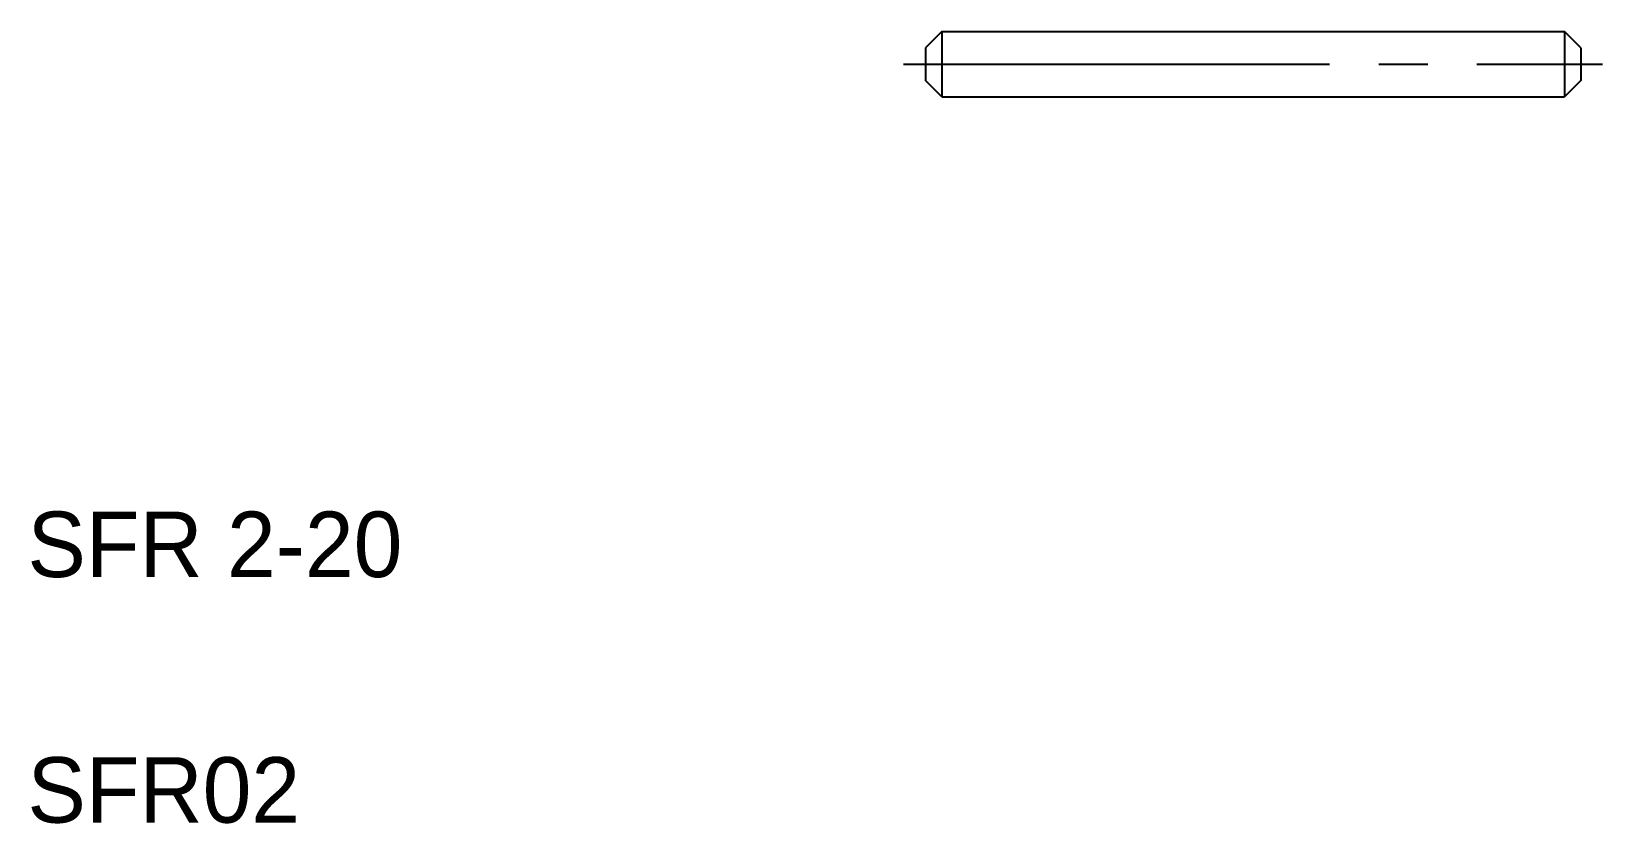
# Model space of a CAD drawing. Extents: x 37.5 to 85.5, y 28.3 to 52.5.
import ezdxf

# ---------------------------------------------------------------- set-up
doc = ezdxf.new("R2010")
doc.units = 0
doc.linetypes.add('CENTER', pattern=[17.5, 13, -1.5, 1.5, -1.5])
doc.layers.get('0').update_dxf_attribs({"linetype": 'CONTINUOUS'})
doc.layers.add('CENTER', color=1, linetype='CENTER')
doc.styles.get("Standard").update_dxf_attribs({"font": 'txt', "height": 1.6})

msp = doc.modelspace()

# ---------------------------------------------------------------- linework, layer by layer
at = {"color": 7, "linetype": 'CONTINUOUS'}
for p, q in [((65.329, 52.469), (64.829, 51.969)), ((65.329, 52.469), (84.329, 52.469)), ((65.329, 52.469), (65.329, 50.469)), ((84.829, 51.969), (84.329, 52.469)), ((84.329, 52.469), (84.329, 50.469)), ((64.829, 51.969), (64.829, 50.969)), ((84.829, 51.969), (84.829, 50.969)), ((65.329, 50.469), (64.829, 50.969)), ((84.829, 50.969), (84.329, 50.469)), ((65.329, 50.469), (84.329, 50.469)), ((68.329, 50.469), (68.329, 50.469)), ((78.173, 50.469), (78.173, 50.469))]:
    msp.add_line(p, q, dxfattribs=at)
at = {"layer": 'CENTER', "color": 1, "linetype": 'CENTER'}
msp.add_line((64.162, 51.469), (85.495, 51.469), dxfattribs=at)

# ---------------------------------------------------------------- texts
at = {"color": 7, "linetype": 'CONTINUOUS'}
for s, p in [('SFR 2-20', (37.419, 35.805)), ('SFR02', (37.419, 28.305))]:
    msp.add_text(s, height=2, dxfattribs=at).set_placement(p)

doc.saveas('drawing.dxf')
